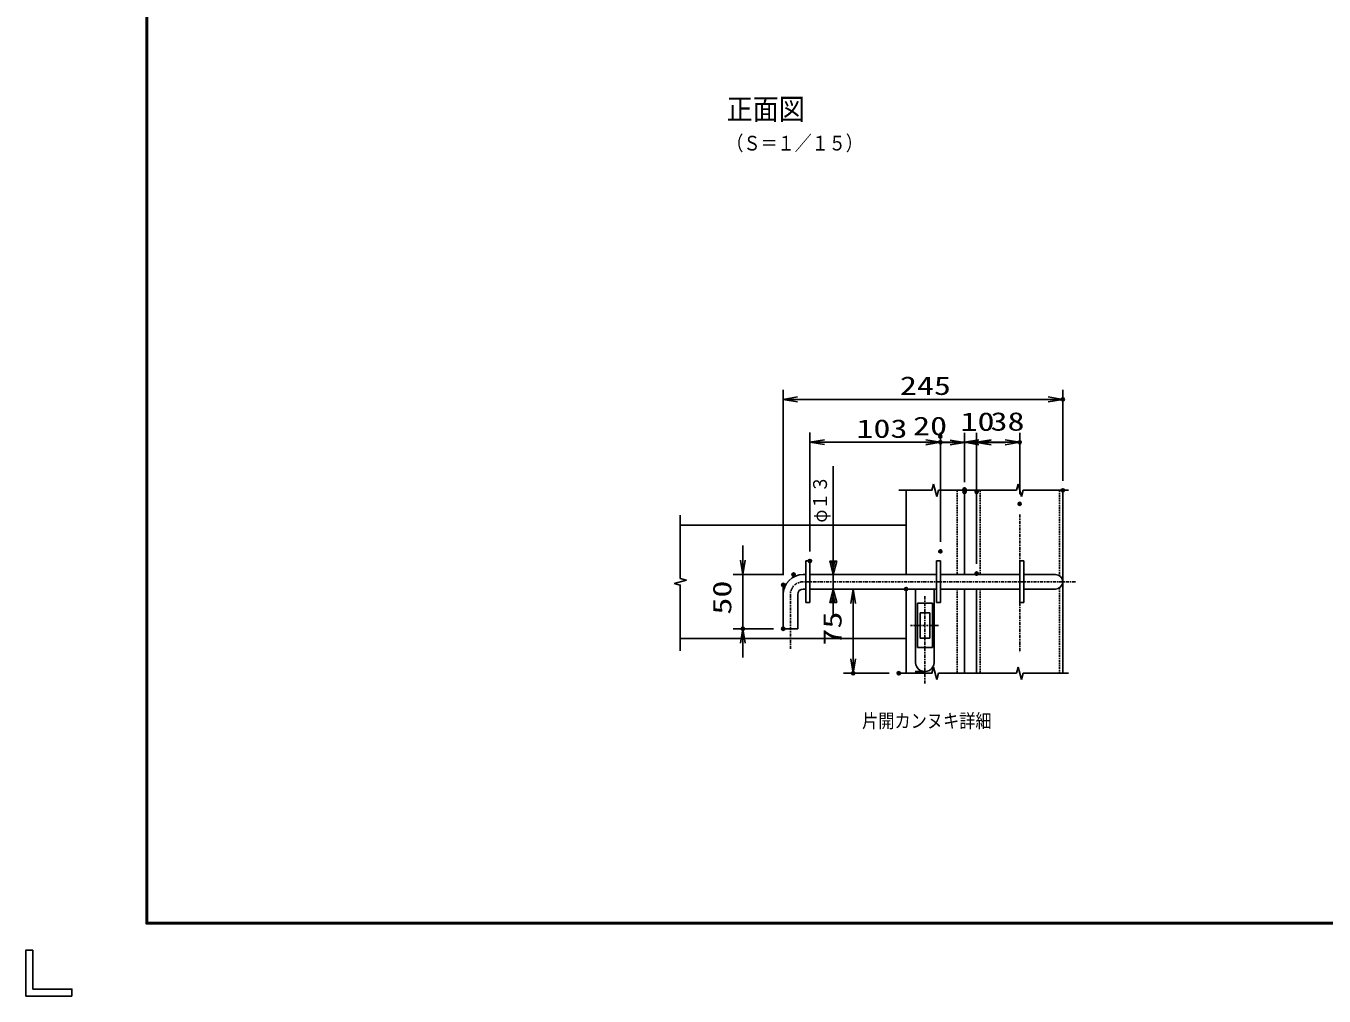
# Model space of a CAD drawing. Units: millimetres, scale not verified. Extents: x -4425 to 4425, y -3150 to 3150.
# Drawn here: x -4425 to -377, y -3150 to -126 of the extents above; entities that cross this region are included whole.
import ezdxf
from ezdxf.enums import TextEntityAlignment as Align

# ---------------------------------------------------------------- set-up
doc = ezdxf.new("R2010")
doc.units = ezdxf.units.MM
doc.header["$LTSCALE"] = 20
doc.header["$PDMODE"] = 32
doc.header["$PDSIZE"] = 10
doc.linetypes.add('USER1', pattern=[1.01, 0.5, -0.25, 0.01, -0.25])
doc.linetypes.add('USER2', pattern=[0.375, 0.25, -0.125])
for name, color, linetype, lineweight in [('0-0_1', 7, 'Continuous', 25), ('0-3_0', 1, 'Continuous', 25), ('0-5_WAKU', 7, 'Continuous', 25)]:
    doc.layers.add(name, color=color, linetype=linetype, lineweight=lineweight)
doc.layers.add('0-4_DEFPOINTS', color=7, linetype='Continuous')
doc.styles.add('ＭＳ ゴシック', font='')
doc.styles.get('ＭＳ ゴシック').set_extended_font_data('MS Gothic')

# ---------------------------------------------------------------- blocks, each defined once
blk = doc.blocks.new('DARROWS')
at = {"layer": '0-3_0', "color": 2}
blk.add_line((0, 0), (-19.982, 0), dxfattribs=at)
blk.add_lwpolyline([(-20, -3.333), (0, 0), (-20, 3.333)], dxfattribs=at)

msp = doc.modelspace()

# ---------------------------------------------------------------- linework, layer by layer
at = {"layer": '0-0_1', "color": 4}
for p, q in [((-1980.01, -1763.92), (-1980.01, -1408.78)), ((-1497.77, -1543.66), (-1497.77, -1408.78)), ((-1583.84, -1592.93), (-1594.19, -1554.33)), ((-1583.84, -1592.93), (-1578.67, -1573.63)), ((-1578.67, -1573.63), (-1336.18, -1573.63)), ((-1336.18, -1573.63), (-1331.01, -1554.33)), ((-1320.66, -1592.93), (-1331.01, -1554.33)), ((-1320.66, -1592.93), (-1315.49, -1573.63)), ((-1315.49, -1573.63), (-1173.3, -1573.63)), ((-2384.58, -1848.42), (-2384.59, -1651.02)), ((-2365.28, -1853.59), (-2403.89, -1863.93)), ((-2365.28, -1853.59), (-2384.58, -1848.42)), ((-1907.13, -1881.39), (-1907.13, -1836.13)), ((-1583.84, -2163.2), (-1594.19, -2124.59)), ((-1583.84, -2163.2), (-1578.67, -2143.89)), ((-1578.67, -2143.89), (-1336.18, -2143.89)), ((-1336.18, -2143.89), (-1331.01, -2124.59)), ((-1320.66, -2163.2), (-1331.01, -2124.59)), ((-1320.66, -2163.2), (-1315.49, -2143.89)), ((-1315.49, -2143.89), (-1173.3, -2143.89))]:
    msp.add_line(p, q, dxfattribs=at)
at = {"layer": '0-0_1'}
for p, q in [((-1680.26, -1573.63), (-1680.26, -1836.13)), ((-1497.77, -1573.63), (-1497.77, -1836.13)), ((-1191.61, -1573.63), (-1191.61, -2143.89)), ((-1680.26, -1682.25), (-2384.58, -1682.25)), ((-1980.01, -1793.89), (-1992.46, -1793.89)), ((-1992.46, -1793.89), (-1992.45, -1923.63)), ((-1980.01, -1793.89), (-1980.01, -1923.63)), ((-1573.17, -1793.89), (-1585.61, -1793.89)), ((-1585.61, -1793.89), (-1585.61, -1923.63)), ((-1573.17, -1793.89), (-1573.17, -1923.63)), ((-1325.84, -1793.89), (-1325.83, -1923.63)), ((-1313.39, -1793.89), (-1325.84, -1793.89)), ((-1313.39, -1793.89), (-1313.39, -1923.63)), ((-1992.45, -1836.13), (-2001.15, -1836.13)), ((-1585.61, -1836.13), (-1980.01, -1836.13)), ((-1325.84, -1836.13), (-1573.17, -1836.13)), ((-1214.24, -1836.13), (-1313.39, -1836.13)), ((-2063.36, -1898.34), (-2063.36, -1868.37)), ((-2063.36, -1898.34), (-2063.36, -2005.1)), ((-2018.07, -1898.34), (-2018.07, -2005.1)), ((-1992.45, -1881.39), (-2001.15, -1881.39)), ((-1585.61, -1881.39), (-1980.01, -1881.39)), ((-1680.26, -1881.39), (-1680.26, -2143.89)), ((-1650.34, -1881.39), (-1650.34, -2109.99)), ((-1592.86, -1881.39), (-1592.86, -2109.99)), ((-1325.83, -1881.39), (-1573.17, -1881.39)), ((-1497.77, -1881.39), (-1497.77, -2143.89)), ((-1460.06, -1881.39), (-1460.06, -2143.89)), ((-1214.24, -1881.39), (-1313.39, -1881.39)), ((-1980.01, -1923.63), (-1992.45, -1923.63)), ((-1598.21, -1925.51), (-1644.98, -1925.51)), ((-1644.98, -1925.51), (-1644.98, -2064.09)), ((-1598.21, -1925.51), (-1598.21, -2064.09)), ((-1573.17, -1923.63), (-1585.61, -1923.63)), ((-1313.39, -1923.63), (-1325.83, -1923.63)), ((-1636.59, -1955.51), (-1636.59, -2034.09)), ((-1606.6, -1955.51), (-1636.59, -1955.51)), ((-1606.6, -1955.51), (-1606.6, -2034.09)), ((-2018.07, -2005.1), (-2063.36, -2005.1)), ((-1680.26, -2035.27), (-2384.58, -2035.27)), ((-1598.21, -2064.09), (-1644.98, -2064.09)), ((-1606.6, -2034.09), (-1636.59, -2034.09)), ((-1621.6, -2138.73), (-1651.57, -2138.73))]:
    msp.add_line(p, q, dxfattribs=at)
at = {"layer": '0-0_1', "linetype": 'USER2'}
for p, q in [((-1520.39, -1573.63), (-1520.39, -1836.13)), ((-1449.51, -1573.63), (-1449.51, -1836.13)), ((-1202.16, -1573.63), (-1202.16, -1839.62)), ((-1520.39, -1881.39), (-1520.39, -2143.89)), ((-1449.51, -1881.39), (-1449.51, -2143.89)), ((-1202.16, -1877.9), (-1202.16, -2143.89))]:
    msp.add_line(p, q, dxfattribs=at)
at = {"layer": '0-0_1', "color": 4, "linetype": 'USER1'}
for p, q in [((-1325.84, -1648.78), (-1325.84, -1793.89)), ((-1151.92, -1858.76), (-2001.15, -1858.76)), ((-2040.72, -1898.34), (-2040.72, -2067.64)), ((-1621.6, -1903.73), (-1621.6, -2175.52)), ((-1325.84, -1923.63), (-1325.84, -2084)), ((-1578.93, -1994.8), (-1665.87, -1994.8))]:
    msp.add_line(p, q, dxfattribs=at)
at = {"layer": '0-0_1', "color": 4}
for points in [[(-1907.13, -1498.7), (-1907.13, -1836.13), (-1917.62, -1794.17), (-1896.64, -1794.17), (-1907.13, -1836.13)], [(-1702.93, -1573.63), (-1599.36, -1573.63), (-1594.19, -1554.33)], [(-1901.89, -1794.17), (-1907.13, -1815.15), (-1912.38, -1794.17)], [(-2384.58, -2074.08), (-2384.58, -1869.11), (-2403.89, -1863.93)], [(-1907.13, -1965.32), (-1907.13, -1881.39), (-1896.64, -1923.35), (-1917.63, -1923.35), (-1907.13, -1881.39)], [(-1912.38, -1923.35), (-1907.13, -1902.37), (-1901.89, -1923.35)], [(-1702.93, -2143.89), (-1599.36, -2143.89), (-1594.19, -2124.59)]]:
    msp.add_lwpolyline(points, dxfattribs=at)
at = {"layer": '0-0_1'}
for centre, radius, start, end in [((-2001.15, -1898.34), 62.21, 90, 179.99992), ((-1214.24, -1858.76), 22.63, 270, 90), ((-2001.15, -1898.34), 16.92, 90, 179.99992), ((-1621.6, -2109.99), 28.74, 179.99992, 0)]:
    msp.add_arc(centre, radius, start, end, dxfattribs=at)
at = {"layer": '0-0_1', "color": 4, "linetype": 'USER1'}
msp.add_arc((-2001.15, -1898.34), 39.57, 90, 179.99992, dxfattribs=at)
at = {"layer": '0-3_0'}
for p, q in [((-2063.36, -1838.37), (-2063.36, -1260)), ((-1191.61, -1543.63), (-1191.61, -1260)), ((-1980.01, -1763.89), (-1980.01, -1393.76)), ((-1573.17, -1733.92), (-1573.17, -1393.76)), ((-1497.77, -1540.63), (-1497.77, -1394)), ((-1497.77, -1548.63), (-1497.77, -1394.5)), ((-1460.06, -1803.13), (-1460.06, -1394)), ((-1460.06, -1548.63), (-1460.06, -1394.5)), ((-1325.84, -1585.81), (-1325.84, -1394)), ((-1573.17, -1435.78), (-1573.17, -1454)), ((-2061.12, -1836.13), (-2219.02, -1836.13)), ((-1710.26, -1881.39), (-1875.11, -1881.39)), ((-2093.36, -2005.1), (-2219.02, -2005.1)), ((-1732.93, -2143.89), (-1875.11, -2143.89))]:
    msp.add_line(p, q, dxfattribs=at)
at = {"layer": '0-3_0', "color": 2}
for p, q in [((-2018.36, -1290), (-1236.61, -1290)), ((-1935.01, -1423.76), (-1618.17, -1423.76)), ((-1618.17, -1424), (-1663.17, -1424)), ((-1542.77, -1424.5), (-1587.77, -1424.5)), ((-1497.77, -1424), (-1573.17, -1424)), ((-1497.77, -1424.5), (-1460.06, -1424.5)), ((-1452.77, -1424), (-1407.77, -1424)), ((-1415.06, -1424), (-1370.84, -1424)), ((-1415.06, -1424.5), (-1370.06, -1424.5)), ((-2189.02, -1791.13), (-2189.02, -1746.13)), ((-2189.02, -1836.13), (-2189.02, -2005.1)), ((-1845.11, -1926.39), (-1845.11, -2098.89)), ((-2189.02, -2050.1), (-2189.02, -2095.1))]:
    msp.add_line(p, q, dxfattribs=at)
at = {"layer": '0-4_DEFPOINTS'}
for p in [(-1191.61, -1290), (-1573.17, -1405.78), (-1573.17, -1423.76), (-1573.17, -1424), (-1460.06, -1424.5), (-1325.84, -1424), (-1497.77, -1570.63), (-1497.77, -1578.63), (-1460.06, -1578.63), (-1191.61, -1573.63), (-1325.84, -1615.81), (-1573.17, -1763.92), (-1980.01, -1793.89), (-2031.12, -1836.13), (-1460.06, -1833.13), (-2063.36, -1868.37), (-1680.26, -1881.39), (-2189.02, -2005.1), (-2063.36, -2005.1), (-1845.11, -2143.89), (-1702.93, -2143.89)]:
    msp.add_point(p, dxfattribs=at)
at = {"layer": '0-5_WAKU'}
for p, q in [((-4048.02, -2923), (-4048.02, 2923)), ((-4403.53, -3006.75), (-4403.53, -3128.51)), ((-4281.77, -3150), (-4425.02, -3150))]:
    msp.add_line(p, q, dxfattribs=at)
msp.add_lwpolyline([(-4050.02, 2925), (4199.98, 2925), (4199.98, -2925), (-4050.02, -2925)], close=True, dxfattribs=at)
for points in [[(4197.98, 2923), (4197.98, -2923), (-4048.02, -2923)], [(4195.98, 2921), (4195.98, -2921), (-4046.02, -2921)], [(-4046.02, -2921), (-4046.02, 2921), (4195.98, 2921)], [(-4425.02, -3150), (-4425.02, -3006.75), (-4403.53, -3006.75)], [(-4403.53, -3128.51), (-4281.77, -3128.51), (-4281.77, -3150)]]:
    msp.add_lwpolyline(points, dxfattribs=at)

# ---------------------------------------------------------------- block references
at = {"layer": '0-3_0', "xscale": 2.25, "yscale": 2.25}
for p, rotation in [((-2063.36, -1290), 180), ((-1980.01, -1423.76), 180), ((-1497.77, -1424), 180), ((-1460.06, -1424), 180), ((-1460.06, -1424.5), 180), ((-2189.02, -1836.13), 270), ((-1845.11, -1881.39), 90), ((-2189.02, -2005.1), 90), ((-1845.11, -2143.89), 270)]:
    msp.add_blockref('DARROWS', p, dxfattribs=dict(at, rotation=rotation))
for p in [(-1191.61, -1290), (-1573.17, -1423.76), (-1573.17, -1424), (-1325.84, -1424), (-1497.77, -1424.5)]:
    msp.add_blockref('DARROWS', p, dxfattribs=at)

# ---------------------------------------------------------------- texts
at = {"layer": '0-0_1', "color": 4, "style": 'ＭＳ ゴシック'}
for s, height, width, p in [('正面図', 66.21, 0.9, (-2239.79, -438.43)), ('（Ｓ＝１／１５）', 45.88, 0.85, (-2240.54, -528.18)), ('片開カンヌキ詳細', 43.55, 0.85, (-1817.43, -2327.08))]:
    msp.add_text(s, height=height, dxfattribs=dict(at, width=width)).set_placement(p, align=Align.BOTTOM_LEFT)
at = {"layer": '0-0_1', "color": 4, "style": 'ＭＳ ゴシック', "width": 0.9}
msp.add_text('φ１３', height=43.26, rotation=90, dxfattribs=at).set_placement((-1913.8, -1674.04), align=Align.BOTTOM_LEFT)
at = {"layer": '0-3_0', "color": 3, "style": 'ＭＳ ゴシック', "width": 1.35}
for s, p in [('245', (-1699.48, -1293.6)), ('10', (-1510.42, -1405.6)), ('38', (-1416.89, -1405.1)), ('103', (-1835.09, -1427.36)), ('20', (-1658.38, -1419.1))]:
    msp.add_text(s, height=57.77, dxfattribs=at).set_placement(p, align=Align.BOTTOM_LEFT)
for s, p in [('50', (-2207.92, -1961.12)), ('75', (-1864.01, -2057.64))]:
    msp.add_text(s, height=57.77, rotation=90, dxfattribs=at).set_placement(p, align=Align.BOTTOM_LEFT)

doc.saveas('drawing.dxf')
